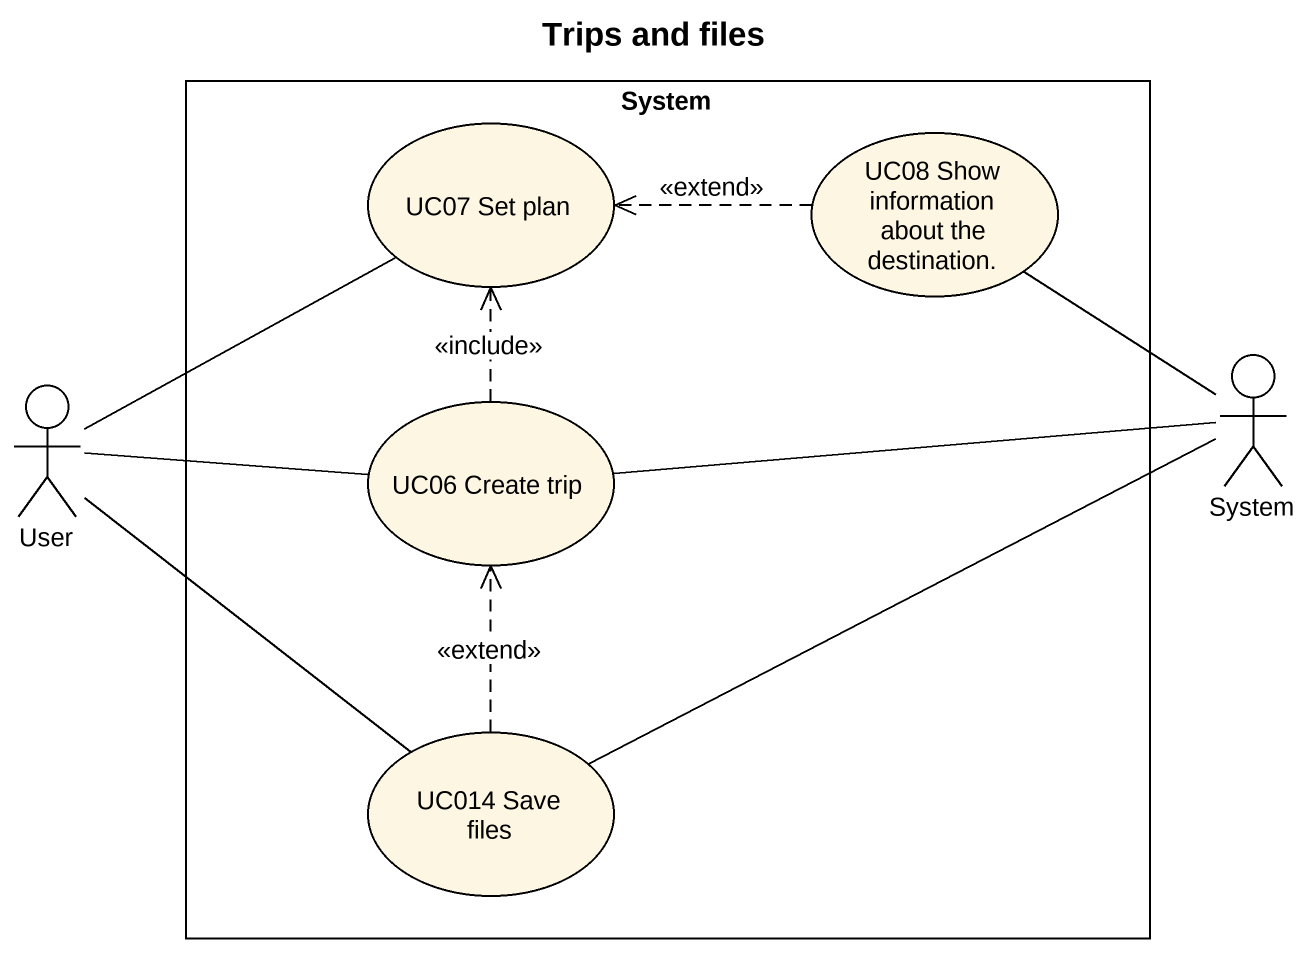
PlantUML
@startuml
title Trips and files
rectangle System {
  usecase "UC07 Set plan" as UC07_Set_plan
  usecase "UC08 Show information about the destination." as UC08_Show_information_about
  usecase "UC06 Create trip" as UC06_Create_trip
  usecase "UC014 Save files" as UC014_Save_files
}
actor User
actor "System" as System_2
UC08_Show_information_about .left.> UC07_Set_plan : <<extend>>
User -up- UC07_Set_plan
User -right- UC06_Create_trip
User -- UC014_Save_files
UC06_Create_trip .up.> UC07_Set_plan : <<include>>
UC06_Create_trip -right- System_2
System_2 -up- UC08_Show_information_about
UC014_Save_files .up.> UC06_Create_trip : <<extend>>
UC014_Save_files -right- System_2
@enduml
